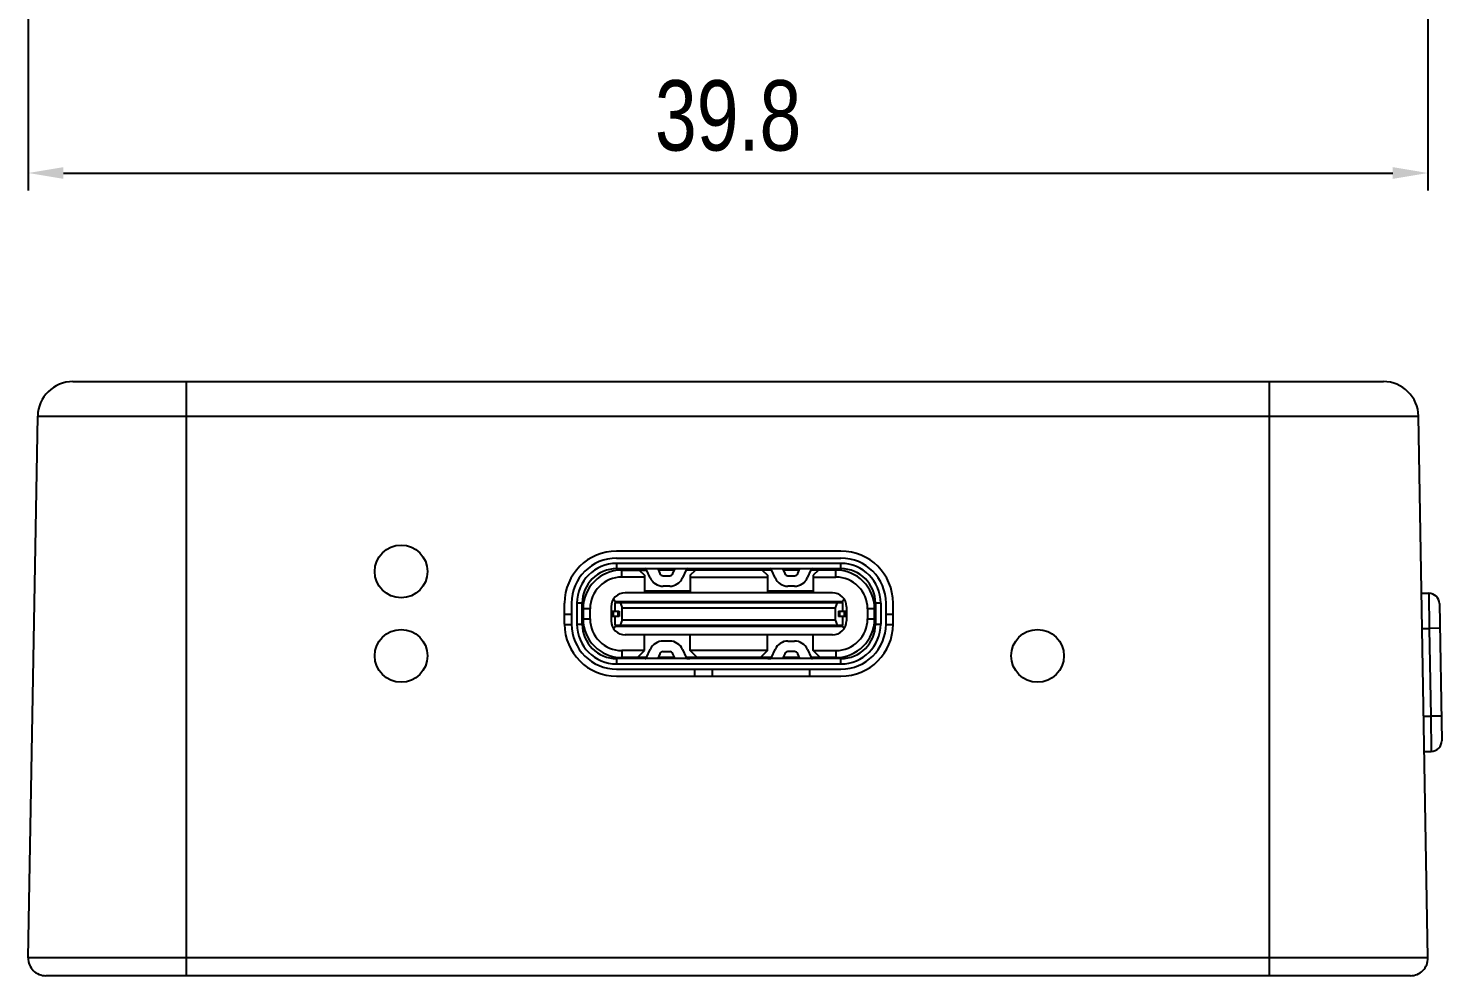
# Model space of a CAD drawing. Header units: millimetres. Extents: x 135 to 308, y 178 to 291.
# Drawn here: x 171.36 to 211.55, y 177.66 to 204.61 of the extents above; entities that cross this region are included whole.
import ezdxf

# ---------------------------------------------------------------- set-up
doc = ezdxf.new("R2010")
doc.units = ezdxf.units.MM
doc.header["$LTSCALE"] = 0.5
doc.header["$PDMODE"] = 3
doc.header["$PDSIZE"] = 0.3125
doc.linetypes.add('CENTER', pattern=[50.8, 31.75, -6.35, 6.35, -6.35])
doc.layers.get('0').update_dxf_attribs({"linetype": 'CONTINUOUS'})
doc.layers.get('Defpoints').update_dxf_attribs({"linetype": 'CONTINUOUS'})
doc.layers.add('dim', color=6, linetype='CONTINUOUS')
doc.styles.get("Standard").update_dxf_attribs({"font": 'txt', "width": 0.8})
doc.dimstyles.get("Standard").update_dxf_attribs({"dimtxt": 2, "dimasz": 1, "dimexe": 0.5, "dimexo": 0.5, "dimtad": 1, "dimtoh": 1, "dimdec": 1, "dimdsep": 46, "dimtxsty": 'Standard', "dimblk1": '_FILLED', "dimblk2": '_FILLED', "dimcen": 0.09, "dimazin": 2, "dimtp": 0.01, "dimtm": 0.01, "dimtfac": 1, "dimtofl": 0, "dimtmove": 0, "dimatfit": 3, "dimfxl": 1, "dimtolj": 1, "dimarcsym": 0})

# ---------------------------------------------------------------- blocks, each defined once
blk = doc.blocks.new('*D1')
at = {"layer": 'Defpoints', "color": 0, "linetype": 'CENTER'}
for p in [(171.359, 211.269), (211.162, 211.269), (211.162, 200.495)]:
    blk.add_point(p, dxfattribs=at)
at = {"layer": 'dim', "color": 0, "lineweight": -2}
for p, q in [((171.359, 210.769), (171.359, 199.995)), ((211.162, 210.769), (211.162, 199.995)), ((172.359, 200.495), (210.162, 200.495))]:
    blk.add_line(p, q, dxfattribs=at)
at = {"layer": 'dim', "color": 0, "linetype": 'CENTER'}
for points in [[(172.359, 200.662), (172.359, 200.329), (171.359, 200.495)], [(210.162, 200.329), (210.162, 200.662), (211.162, 200.495)]]:
    blk.add_solid(points, dxfattribs=at)
at = {"layer": 'dim', "color": 0, "linetype": 'CENTER', "insert": (191.261, 202.12), "char_height": 2, "attachment_point": 5}
blk.add_mtext('\\A1;39.8', dxfattribs=at)
blk = doc.blocks.new('_FILLED')
at = {"color": 0, "linetype": 'ByBlock'}
blk.add_solid([(0, 0), (-1, 0.167), (-1, -0.167)], dxfattribs=at)

msp = doc.modelspace()

# ---------------------------------------------------------------- linework, layer by layer
at = {"linetype": 'Continuous'}
for p, q in [((172.628, 194.561), (209.894, 194.561)), ((175.861, 177.661), (175.861, 194.561)), ((206.661, 177.661), (206.661, 194.561)), ((171.359, 178.17), (171.628, 193.579)), ((171.628, 193.579), (210.893, 193.579)), ((211.162, 178.17), (210.893, 193.579)), ((194.471, 189.741), (188.091, 189.741)), ((188.091, 189.541), (194.471, 189.541)), ((188.091, 189.391), (188.091, 189.241)), ((194.471, 189.391), (188.091, 189.391)), ((194.471, 189.241), (194.471, 189.391)), ((188.091, 189.241), (194.471, 189.241)), ((188.235, 189.201), (188.949, 189.201)), ((188.236, 189.001), (188.236, 189.201)), ((188.881, 189.001), (188.236, 189.001)), ((188.731, 189.201), (188.881, 189.051)), ((188.881, 189.051), (188.881, 188.556)), ((189.047, 188.979), (188.944, 189.212)), ((189.259, 189.241), (189.322, 189.101)), ((189.735, 189.201), (189.277, 189.201)), ((189.413, 189.041), (189.599, 189.041)), ((189.69, 189.101), (189.753, 189.241)), ((190.068, 189.212), (189.964, 188.979)), ((192.498, 189.201), (190.063, 189.201)), ((190.181, 189.051), (190.331, 189.201)), ((190.181, 189.051), (190.181, 188.556)), ((190.181, 189.001), (192.381, 189.001)), ((190.431, 189.241), (190.431, 189.201)), ((192.131, 189.201), (192.131, 189.241)), ((192.231, 189.201), (192.381, 189.051)), ((192.381, 189.051), (192.381, 188.556)), ((192.596, 188.979), (192.493, 189.212)), ((192.808, 189.241), (192.871, 189.101)), ((193.284, 189.201), (192.826, 189.201)), ((192.962, 189.041), (193.148, 189.041)), ((193.239, 189.101), (193.302, 189.241)), ((193.617, 189.212), (193.513, 188.979)), ((194.326, 189.201), (193.612, 189.201)), ((193.831, 189.201), (193.681, 189.051)), ((193.681, 189.051), (193.681, 188.556)), ((193.681, 189.001), (194.326, 189.001)), ((194.326, 189.001), (194.326, 189.201)), ((194.226, 188.556), (188.336, 188.556)), ((190.181, 188.601), (188.881, 188.601)), ((189.599, 188.741), (189.413, 188.741)), ((193.681, 188.601), (192.381, 188.601)), ((193.148, 188.741), (192.962, 188.741)), ((210.981, 188.541), (211.187, 188.541)), ((211.187, 188.541), (211.199, 187.541)), ((186.611, 187.661), (186.611, 188.261)), ((186.811, 188.261), (186.811, 187.661)), ((186.961, 188.261), (186.961, 187.661)), ((187.111, 188.261), (186.961, 188.261)), ((187.111, 187.661), (187.111, 188.261)), ((187.936, 188.156), (187.936, 187.756)), ((187.997, 188.37), (188.061, 188.306)), ((188.036, 188.281), (188.036, 188.031)), ((188.036, 188.281), (194.526, 188.281)), ((188.061, 188.306), (188.061, 188.281)), ((188.061, 188.306), (194.501, 188.306)), ((188.191, 188.281), (188.249, 188.131)), ((188.249, 187.781), (188.249, 188.131)), ((188.249, 188.131), (194.313, 188.131)), ((194.313, 188.131), (194.37, 188.281)), ((194.313, 187.781), (194.313, 188.131)), ((194.501, 188.306), (194.564, 188.37)), ((194.501, 188.306), (194.501, 188.281)), ((194.526, 188.031), (194.526, 188.281)), ((194.626, 188.156), (194.626, 187.756)), ((195.601, 188.261), (195.451, 188.261)), ((195.451, 188.261), (195.451, 187.661)), ((195.601, 188.261), (195.601, 187.661)), ((195.751, 187.661), (195.751, 188.261)), ((195.951, 187.661), (195.951, 188.261)), ((211.487, 188.247), (211.555, 184.347)), ((186.811, 187.941), (186.611, 187.941)), ((187.136, 187.941), (187.111, 187.941)), ((187.136, 188.101), (187.136, 187.811)), ((187.336, 188.101), (187.136, 188.101)), ((187.136, 187.811), (187.336, 187.811)), ((187.336, 187.811), (187.336, 188.101)), ((187.936, 188.031), (188.166, 188.031)), ((188.166, 187.881), (187.936, 187.881)), ((187.941, 187.881), (187.941, 188.031)), ((187.991, 188.031), (187.991, 187.881)), ((188.036, 187.881), (188.036, 187.631)), ((188.136, 187.881), (188.136, 188.031)), ((188.166, 188.031), (188.166, 187.881)), ((188.249, 187.781), (188.191, 187.631)), ((188.249, 187.781), (194.313, 187.781)), ((194.37, 187.631), (194.313, 187.781)), ((194.396, 188.031), (194.396, 187.881)), ((194.396, 188.031), (194.626, 188.031)), ((194.626, 187.881), (194.396, 187.881)), ((194.425, 188.031), (194.425, 187.881)), ((194.526, 187.631), (194.526, 187.881)), ((194.57, 187.881), (194.57, 188.031)), ((194.62, 188.031), (194.62, 187.881)), ((195.426, 188.101), (195.226, 188.101)), ((195.226, 188.101), (195.226, 187.811)), ((195.226, 187.811), (195.426, 187.811)), ((195.426, 187.811), (195.426, 188.101)), ((195.451, 187.941), (195.426, 187.941)), ((195.426, 187.792), (195.451, 187.792)), ((195.951, 187.941), (195.751, 187.941)), ((186.811, 187.641), (186.613, 187.641)), ((186.961, 187.661), (187.111, 187.661)), ((187.997, 187.543), (188.061, 187.606)), ((188.036, 187.631), (194.526, 187.631)), ((188.061, 187.631), (188.061, 187.606)), ((188.061, 187.606), (194.501, 187.606)), ((194.226, 187.356), (188.336, 187.356)), ((188.881, 186.911), (188.881, 187.356)), ((190.181, 186.911), (190.181, 187.356)), ((192.381, 186.911), (192.381, 187.356)), ((193.681, 186.911), (193.681, 187.356)), ((194.501, 187.631), (194.501, 187.606)), ((194.564, 187.543), (194.501, 187.606)), ((195.451, 187.661), (195.601, 187.661)), ((195.949, 187.641), (195.751, 187.641)), ((210.999, 187.541), (211.199, 187.541)), ((211.499, 187.547), (211.199, 187.541)), ((211.199, 187.541), (211.242, 185.041)), ((188.236, 186.911), (188.236, 186.711)), ((188.881, 186.911), (188.236, 186.911)), ((188.681, 186.711), (188.881, 186.911)), ((188.944, 186.711), (189.047, 186.944)), ((189.599, 187.181), (189.413, 187.181)), ((189.964, 186.944), (190.068, 186.711)), ((190.381, 186.711), (190.181, 186.911)), ((192.381, 186.911), (190.181, 186.911)), ((192.381, 186.911), (192.181, 186.711)), ((192.495, 186.711), (192.598, 186.944)), ((192.964, 187.181), (193.15, 187.181)), ((193.515, 186.944), (193.619, 186.711)), ((193.681, 186.911), (194.326, 186.911)), ((193.881, 186.711), (193.681, 186.911)), ((194.326, 186.911), (194.326, 186.711)), ((188.091, 186.681), (188.091, 186.531)), ((194.471, 186.681), (188.091, 186.681)), ((188.091, 186.531), (194.471, 186.531)), ((188.944, 186.711), (188.236, 186.711)), ((189.322, 186.822), (189.259, 186.681)), ((189.739, 186.711), (189.272, 186.711)), ((189.413, 186.881), (189.599, 186.881)), ((189.684, 186.711), (189.709, 186.681)), ((189.753, 186.681), (189.69, 186.822)), ((192.495, 186.711), (190.068, 186.711)), ((190.071, 186.706), (190.071, 186.711)), ((192.491, 186.711), (192.491, 186.705)), ((192.873, 186.822), (192.81, 186.681)), ((193.29, 186.711), (192.823, 186.711)), ((192.878, 186.711), (192.853, 186.681)), ((193.15, 186.881), (192.964, 186.881)), ((193.304, 186.681), (193.241, 186.822)), ((194.326, 186.711), (193.619, 186.711)), ((194.471, 186.531), (194.471, 186.681)), ((188.091, 186.381), (194.471, 186.381)), ((188.091, 186.181), (194.471, 186.181)), ((190.309, 186.381), (190.309, 186.181)), ((190.809, 186.381), (190.809, 186.181)), ((193.581, 186.181), (193.581, 186.381)), ((211.042, 185.041), (211.242, 185.041)), ((211.542, 185.047), (211.242, 185.041)), ((211.242, 185.041), (211.255, 184.041)), ((211.06, 184.041), (211.255, 184.041)), ((211.162, 178.17), (171.359, 178.17)), ((210.662, 177.661), (171.859, 177.661))]:
    msp.add_line(p, q, dxfattribs=at)
for centre in [(181.961, 189.161), (181.961, 186.761), (200.061, 186.761)]:
    msp.add_circle(centre, 0.75, dxfattribs=at)
for centre, radius, start, end in [((172.628, 193.561), 1, 90, 179), ((209.894, 193.561), 1, 1, 90), ((188.091, 188.261), 1.48, 90, 180), ((194.471, 188.261), 1.48, 0, 90), ((188.091, 188.261), 1.28, 90, 180), ((188.091, 188.261), 1.13, 90, 179.9999), ((194.471, 188.261), 1.28, 0, 90), ((194.471, 188.261), 1.13, 0, 89.9999), ((188.091, 188.261), 0.98, 90, 180), ((188.236, 188.101), 1.1, 90, 180), ((188.236, 188.101), 0.9, 89.9999, 180.0001), ((188.898, 189.191), 0.05, 23.9625, 90), ((189.413, 189.141), 0.4, 203.9625, 270), ((189.413, 189.141), 0.1, 203.9625, 270), ((189.599, 189.141), 0.1, 270, 336.0375), ((189.599, 189.141), 0.4, 270, 336.0375), ((190.113, 189.191), 0.05, 90, 156.0375), ((192.447, 189.191), 0.05, 23.9625, 90), ((192.962, 189.141), 0.4, 203.9625, 270), ((192.962, 189.141), 0.1, 203.9625, 270), ((193.148, 189.141), 0.1, 270, 336.0375), ((193.148, 189.141), 0.4, 270, 336.0375), ((193.662, 189.191), 0.05, 90, 156.0375), ((194.326, 188.101), 1.1, 0, 90), ((194.326, 188.101), 0.9, 359.9999, 90.0001), ((194.471, 188.261), 0.98, 0, 90), ((188.336, 188.156), 0.4, 90, 180), ((194.226, 188.156), 0.4, 0, 90), ((211.187, 188.241), 0.3, 1, 90), ((188.236, 187.811), 1.1, 180, 270), ((188.236, 187.811), 0.9, 179.9999, 270), ((188.336, 187.756), 0.4, 180, 270), ((194.226, 187.756), 0.4, 270, 360), ((194.326, 187.811), 1.1, 270, 360), ((194.326, 187.811), 0.9, 269.9999, 0.0001), ((188.091, 187.661), 1.48, 180, 270), ((188.091, 187.661), 1.28, 180, 270), ((188.091, 187.661), 1.13, 180, 269.9999), ((188.091, 187.661), 0.98, 180, 270), ((194.471, 187.661), 1.48, 270, 360), ((194.471, 187.661), 1.28, 270, 360), ((194.471, 187.661), 1.13, 270, 359.9999), ((194.471, 187.661), 0.98, 270, 360), ((189.413, 186.781), 0.4, 90, 156.0375), ((189.599, 186.781), 0.4, 23.9625, 90), ((192.964, 186.781), 0.4, 90, 156.0375), ((193.15, 186.781), 0.4, 23.9625, 90), ((188.898, 186.731), 0.05, 270, 336.0375), ((189.413, 186.781), 0.1, 90, 156.0375), ((189.599, 186.781), 0.1, 23.9625, 90), ((190.113, 186.731), 0.05, 203.9625, 270), ((190.171, 186.831), 0.15, 233.814, 270.0021), ((192.39, 186.831), 0.15, 269.9767, 306.1899), ((192.449, 186.731), 0.05, 270, 336.0375), ((192.964, 186.781), 0.1, 90, 156.0375), ((193.15, 186.781), 0.1, 23.9625, 90), ((193.664, 186.731), 0.05, 203.9625, 270), ((211.255, 184.341), 0.3, 270, 1), ((171.859, 178.161), 0.5, 179, 270), ((210.662, 178.161), 0.5, 270, 1)]:
    msp.add_arc(centre, radius, start, end, dxfattribs=at)

# ---------------------------------------------------------------- dimensions: what is measured, and where the dimension line sits
at = {"layer": 'dim'}
dim = msp.add_linear_dim(base=(211.162, 200.495), p1=(171.359, 211.269), p2=(211.162, 211.269), dimstyle='Standard', dxfattribs=at)
dim.commit()
dim.dimension.update_dxf_attribs({"geometry": '*D1', "text_midpoint": (191.261, 202.12)})

doc.saveas('drawing.dxf')
